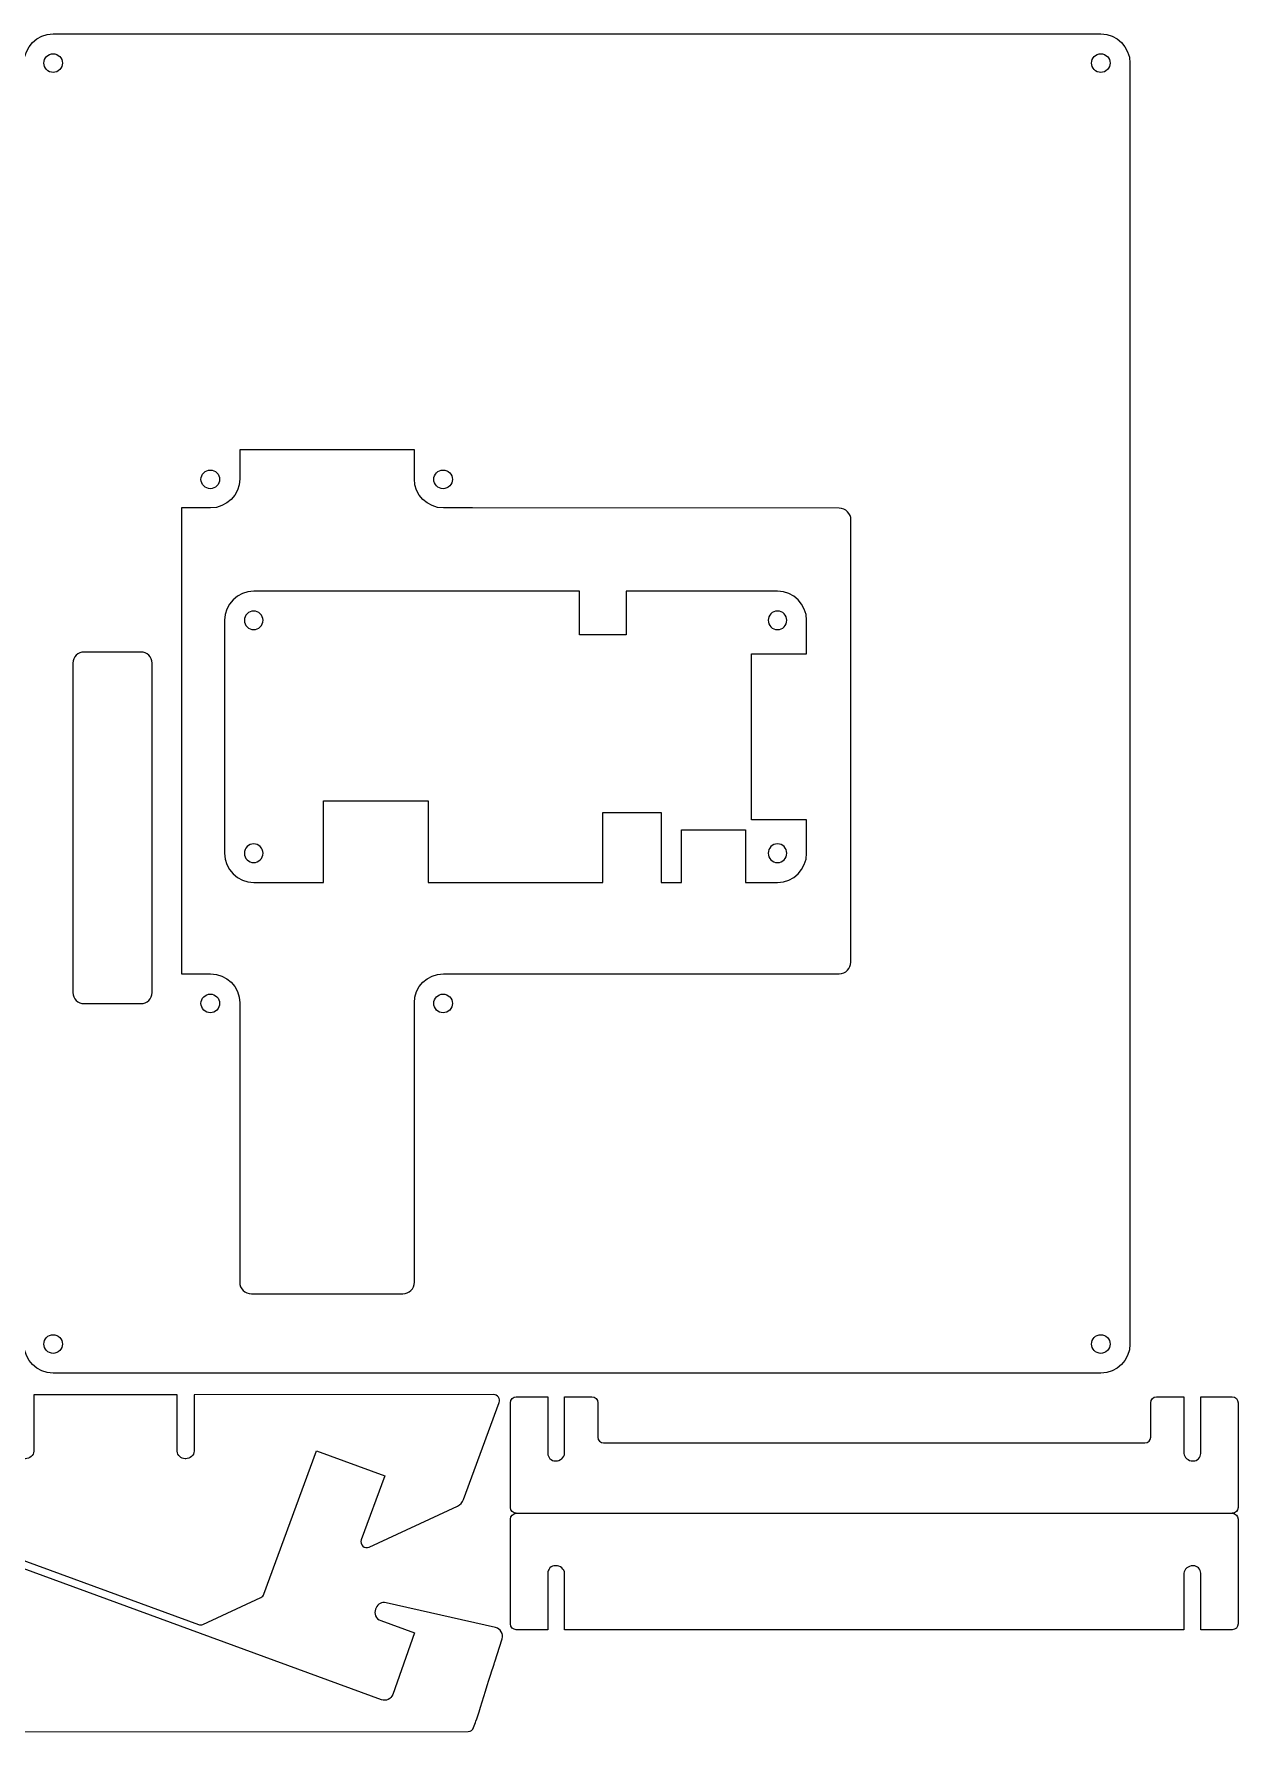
# Model space of a CAD drawing. Header units: millimetres. Extents: x -298 to 294, y -147 to 145.
# Drawn here: x 86.7 to 293.6, y -146.6 to 145 of the extents above; entities that cross this region are included whole.
import ezdxf

# ---------------------------------------------------------------- set-up
doc = ezdxf.new("R2010")
doc.units = ezdxf.units.MM
doc.header["$MEASUREMENT"] = 0
doc.layers.add('Layer 1', color=7, linetype='Continuous')

msp = doc.modelspace()

# ---------------------------------------------------------------- linework, layer by layer
at = {"layer": 'Layer 1', "color": 250, "lineweight": 9}
for points, knots in [([(275, -79.9998), (275, -79.9998), (275, 139.9997), (275, 139.9997), (275, 139.9997), (275, 142.77), (272.7696, 145), (269.9995, 145), (269.9995, 145), (269.9995, 145), (90.0004, 145), (90.0004, 145), (90.0004, 145), (87.2302, 145), (85, 142.7701), (85, 139.9998), (85, 139.9998), (85, 139.9998), (85, -79.9998), (85, -79.9998), (85, -79.9998), (85, -82.7703), (87.2303, -84.9999), (90.0005, -84.9999), (90.0005, -84.9999), (90.0005, -84.9999), (269.9995, -84.9999), (269.9995, -84.9999), (269.9995, -84.9999), (272.7696, -84.9999), (275, -82.77), (275, -79.9998)], [0, 0, 0, 0, 0.11111111, 0.11111111, 0.11111111, 0.11111111, 0.22222222, 0.22222222, 0.22222222, 0.22222222, 0.33333333, 0.33333333, 0.33333333, 0.33333333, 0.44444444, 0.44444444, 0.44444444, 0.44444444, 0.55555556, 0.55555556, 0.55555556, 0.55555556, 0.66666667, 0.66666667, 0.66666667, 0.66666667, 0.77777778, 0.77777778, 0.77777778, 0.77777778, 1, 1, 1, 1]), ([(89.9997, 138.4001), (90.4199, 138.4001), (90.836, 138.5725), (91.132, 138.8683), (91.132, 138.8683), (91.4279, 139.1654), (91.6, 139.5813), (91.6, 139.9997), (91.6, 139.9997), (91.5999, 140.4194), (91.428, 140.8354), (91.132, 141.1313), (91.132, 141.1313), (90.836, 141.4268), (90.4199, 141.6001), (89.9998, 141.6001), (89.9998, 141.6001), (89.5812, 141.6001), (89.1651, 141.427), (88.8691, 141.1313), (88.8691, 141.1313), (88.572, 140.8354), (88.4, 140.4195), (88.4, 139.9997), (88.4, 139.9997), (88.4, 139.5813), (88.572, 139.1654), (88.8691, 138.8683), (88.8691, 138.8683), (89.1651, 138.5723), (89.5812, 138.4001), (89.9997, 138.4001)], [0, 0, 0, 0, 0.11111111, 0.11111111, 0.11111111, 0.11111111, 0.22222222, 0.22222222, 0.22222222, 0.22222222, 0.33333333, 0.33333333, 0.33333333, 0.33333333, 0.44444444, 0.44444444, 0.44444444, 0.44444444, 0.55555556, 0.55555556, 0.55555556, 0.55555556, 0.66666667, 0.66666667, 0.66666667, 0.66666667, 0.77777778, 0.77777778, 0.77777778, 0.77777778, 1, 1, 1, 1]), ([(270.0002, 138.4001), (270.4187, 138.4001), (270.8349, 138.5725), (271.1308, 138.8683), (271.1308, 138.8683), (271.428, 139.1653), (271.6, 139.5813), (271.6, 139.9997), (271.6, 139.9997), (271.6, 140.4194), (271.428, 140.8354), (271.1308, 141.1312), (271.1308, 141.1312), (270.8349, 141.4268), (270.4187, 141.6001), (270.0002, 141.6001), (270.0002, 141.6001), (269.5816, 141.6001), (269.1639, 141.427), (268.8679, 141.1312), (268.8679, 141.1312), (268.572, 140.8354), (268.4, 140.4195), (268.4, 139.9997), (268.4, 139.9997), (268.4, 139.5813), (268.572, 139.1654), (268.8679, 138.8683), (268.8679, 138.8683), (269.1639, 138.5723), (269.5816, 138.4001), (270.0002, 138.4001)], [0, 0, 0, 0, 0.11111111, 0.11111111, 0.11111111, 0.11111111, 0.22222222, 0.22222222, 0.22222222, 0.22222222, 0.33333333, 0.33333333, 0.33333333, 0.33333333, 0.44444444, 0.44444444, 0.44444444, 0.44444444, 0.55555556, 0.55555556, 0.55555556, 0.55555556, 0.66666667, 0.66666667, 0.66666667, 0.66666667, 0.77777778, 0.77777778, 0.77777778, 0.77777778, 1, 1, 1, 1]), ([(227.0547, 15.8951), (227.0547, 15.8951), (227.0547, -14.4), (227.0547, -14.4), (227.0547, -14.4), (227.0547, -15.5016), (226.1563, -16.4), (225.0547, -16.4), (225.0547, -16.4), (225.0547, -16.4), (162.0547, -16.4), (162.0547, -16.4), (162.0547, -16.4), (162.0547, -16.4), (162.0547, -16.4042), (162.0547, -16.4042), (162.0547, -16.4042), (162.0547, -16.4042), (157.0547, -16.4042), (157.0547, -16.4042), (157.0547, -16.4042), (154.3047, -16.4042), (152.0547, -18.6543), (152.0547, -21.4042), (152.0547, -21.4042), (152.0547, -21.4042), (152.0547, -69.3834), (152.0547, -69.3834), (152.0547, -69.3834), (152.0547, -70.485), (151.1563, -71.3834), (150.0547, -71.3834), (150.0547, -71.3834), (150.0547, -71.3834), (124.0547, -71.3834), (124.0547, -71.3834), (124.0547, -71.3834), (122.9531, -71.3834), (122.0547, -70.485), (122.0547, -69.3834), (122.0547, -69.3834), (122.0547, -69.3834), (122.0547, -21.4042), (122.0547, -21.4042), (122.0547, -21.4042), (122.0547, -18.6542), (119.8047, -16.4042), (117.0547, -16.4042), (117.0547, -16.4042), (117.0547, -16.4042), (112.0547, -16.4042), (112.0547, -16.4042), (112.0547, -16.4042), (112.0547, -16.4042), (112.0547, 63.5958), (112.0547, 63.5958), (112.0547, 63.5958), (112.0547, 63.5958), (117.0547, 63.5958), (117.0547, 63.5958), (117.0547, 63.5958), (119.8048, 63.5958), (122.0547, 65.8458), (122.0547, 68.5958), (122.0547, 68.5958), (122.0547, 68.5958), (122.0547, 73.5958), (122.0547, 73.5958), (122.0547, 73.5958), (122.0547, 73.5958), (152.0547, 73.5958), (152.0547, 73.5958), (152.0547, 73.5958), (152.0547, 73.5958), (152.0547, 68.5958), (152.0547, 68.5958), (152.0547, 68.5958), (152.0547, 65.8458), (154.3046, 63.5958), (157.0547, 63.5958), (157.0547, 63.5958), (157.0547, 63.5958), (162.0547, 63.5958), (162.0547, 63.5958), (162.0547, 63.5958), (162.0547, 63.5958), (225.0645, 63.5428), (225.0645, 63.5428), (225.0645, 63.5428), (226.1656, 63.5419), (227.063, 62.6435), (227.0628, 61.5424), (227.0628, 61.5424), (227.0628, 61.5424), (227.0547, 15.8951), (227.0547, 15.8951)], [0, 0, 0, 0, 0.04, 0.04, 0.04, 0.04, 0.08, 0.08, 0.08, 0.08, 0.12, 0.12, 0.12, 0.12, 0.16, 0.16, 0.16, 0.16, 0.2, 0.2, 0.2, 0.2, 0.24, 0.24, 0.24, 0.24, 0.28, 0.28, 0.28, 0.28, 0.32, 0.32, 0.32, 0.32, 0.36, 0.36, 0.36, 0.36, 0.4, 0.4, 0.4, 0.4, 0.44, 0.44, 0.44, 0.44, 0.48, 0.48, 0.48, 0.48, 0.52, 0.52, 0.52, 0.52, 0.56, 0.56, 0.56, 0.56, 0.6, 0.6, 0.6, 0.6, 0.64, 0.64, 0.64, 0.64, 0.68, 0.68, 0.68, 0.68, 0.72, 0.72, 0.72, 0.72, 0.76, 0.76, 0.76, 0.76, 0.8, 0.8, 0.8, 0.8, 0.84, 0.84, 0.84, 0.84, 0.88, 0.88, 0.88, 0.88, 0.92, 0.92, 0.92, 0.92, 1, 1, 1, 1]), ([(118.6, 68.5005), (118.6, 68.9192), (118.4266, 69.3352), (118.131, 69.6311), (118.131, 69.6311), (117.8354, 69.9269), (117.4182, 70.1001), (116.9998, 70.1001), (116.9998, 70.1001), (116.5818, 70.1), (116.1645, 69.9269), (115.8689, 69.6311), (115.8689, 69.6311), (115.5733, 69.3352), (115.4, 68.9192), (115.4, 68.5006), (115.4, 68.5006), (115.4, 68.0808), (115.5731, 67.6649), (115.8689, 67.369), (115.8689, 67.369), (116.1647, 67.0732), (116.5815, 66.9001), (116.9998, 66.9001), (116.9998, 66.9001), (117.4182, 66.9), (117.8352, 67.0732), (118.131, 67.369), (118.131, 67.369), (118.4268, 67.6648), (118.6, 68.0809), (118.6, 68.5005)], [0, 0, 0, 0, 0.11111111, 0.11111111, 0.11111111, 0.11111111, 0.22222222, 0.22222222, 0.22222222, 0.22222222, 0.33333333, 0.33333333, 0.33333333, 0.33333333, 0.44444444, 0.44444444, 0.44444444, 0.44444444, 0.55555556, 0.55555556, 0.55555556, 0.55555556, 0.66666667, 0.66666667, 0.66666667, 0.66666667, 0.77777778, 0.77777778, 0.77777778, 0.77777778, 1, 1, 1, 1]), ([(158.6, 68.5005), (158.6, 68.9192), (158.4266, 69.3352), (158.131, 69.631), (158.131, 69.631), (157.8354, 69.9268), (157.4182, 70.1), (156.9998, 70.1), (156.9998, 70.1), (156.5818, 70.1), (156.1645, 69.9268), (155.8689, 69.631), (155.8689, 69.631), (155.5733, 69.3352), (155.4, 68.9192), (155.4, 68.5006), (155.4, 68.5006), (155.4, 68.0808), (155.5731, 67.6649), (155.8689, 67.3691), (155.8689, 67.3691), (156.1647, 67.0733), (156.5815, 66.9001), (156.9998, 66.9001), (156.9998, 66.9001), (157.4182, 66.9), (157.8352, 67.0733), (158.131, 67.3691), (158.131, 67.3691), (158.4268, 67.6648), (158.6, 68.0809), (158.6, 68.5005)], [0, 0, 0, 0, 0.11111111, 0.11111111, 0.11111111, 0.11111111, 0.22222222, 0.22222222, 0.22222222, 0.22222222, 0.33333333, 0.33333333, 0.33333333, 0.33333333, 0.44444444, 0.44444444, 0.44444444, 0.44444444, 0.55555556, 0.55555556, 0.55555556, 0.55555556, 0.66666667, 0.66666667, 0.66666667, 0.66666667, 0.77777778, 0.77777778, 0.77777778, 0.77777778, 1, 1, 1, 1]), ([(124.4533, 49.2959), (124.4533, 49.2959), (180.4533, 49.2959), (180.4533, 49.2959), (180.4533, 49.2959), (180.4533, 49.2959), (180.4533, 41.7959), (180.4533, 41.7959), (180.4533, 41.7959), (180.4533, 41.7959), (188.4533, 41.7959), (188.4533, 41.7959), (188.4533, 41.7959), (188.4533, 41.7959), (188.4533, 49.2959), (188.4533, 49.2959), (188.4533, 49.2959), (188.4533, 49.2959), (214.4533, 49.2959), (214.4533, 49.2959), (214.4533, 49.2959), (217.2033, 49.2959), (219.4533, 47.0459), (219.4533, 44.2959), (219.4533, 44.2959), (219.4533, 44.2959), (219.4533, 38.5459), (219.4533, 38.5459), (219.4533, 38.5459), (219.4533, 38.5459), (209.9533, 38.5459), (209.9533, 38.5459), (209.9533, 38.5459), (209.9533, 38.5459), (209.9533, 10.0459), (209.9533, 10.0459), (209.9533, 10.0459), (209.9533, 10.0459), (219.4533, 10.0459), (219.4533, 10.0459), (219.4533, 10.0459), (219.4533, 10.0459), (219.4533, 4.296), (219.4533, 4.296), (219.4533, 4.296), (219.4533, 1.546), (217.2033, -0.7041), (214.4533, -0.7041), (214.4533, -0.7041), (214.4533, -0.7041), (208.9533, -0.7041), (208.9533, -0.7041), (208.9533, -0.7041), (208.9533, -0.7041), (208.9533, 8.2959), (208.9533, 8.2959), (208.9533, 8.2959), (208.9533, 8.2959), (197.9533, 8.2959), (197.9533, 8.2959), (197.9533, 8.2959), (197.9533, 8.2959), (197.9533, -0.7041), (197.9533, -0.7041), (197.9533, -0.7041), (197.9533, -0.7041), (194.4533, -0.7041), (194.4533, -0.7041), (194.4533, -0.7041), (194.4533, -0.7041), (194.4533, 11.2959), (194.4533, 11.2959), (194.4533, 11.2959), (194.4533, 11.2959), (184.4533, 11.2959), (184.4533, 11.2959), (184.4533, 11.2959), (184.4533, 11.2959), (184.4533, -0.7041), (184.4533, -0.7041), (184.4533, -0.7041), (184.4533, -0.7041), (154.4533, -0.7041), (154.4533, -0.7041), (154.4533, -0.7041), (154.4533, -0.7041), (154.4533, 13.2959), (154.4533, 13.2959), (154.4533, 13.2959), (154.4533, 13.2959), (136.4533, 13.2959), (136.4533, 13.2959), (136.4533, 13.2959), (136.4533, 13.2959), (136.4533, -0.7041), (136.4533, -0.7041), (136.4533, -0.7041), (136.4533, -0.7041), (124.4533, -0.7041), (124.4533, -0.7041), (124.4533, -0.7041), (121.7033, -0.7041), (119.4533, 1.546), (119.4533, 4.296), (119.4533, 4.296), (119.4533, 4.296), (119.4533, 44.2959), (119.4533, 44.2959), (119.4533, 44.2959), (119.4533, 47.0459), (121.7033, 49.2959), (124.4533, 49.2959)], [0, 0, 0, 0, 0.03448276, 0.03448276, 0.03448276, 0.03448276, 0.06896552, 0.06896552, 0.06896552, 0.06896552, 0.10344828, 0.10344828, 0.10344828, 0.10344828, 0.13793103, 0.13793103, 0.13793103, 0.13793103, 0.17241379, 0.17241379, 0.17241379, 0.17241379, 0.20689655, 0.20689655, 0.20689655, 0.20689655, 0.24137931, 0.24137931, 0.24137931, 0.24137931, 0.27586207, 0.27586207, 0.27586207, 0.27586207, 0.31034483, 0.31034483, 0.31034483, 0.31034483, 0.34482759, 0.34482759, 0.34482759, 0.34482759, 0.37931034, 0.37931034, 0.37931034, 0.37931034, 0.4137931, 0.4137931, 0.4137931, 0.4137931, 0.44827586, 0.44827586, 0.44827586, 0.44827586, 0.48275862, 0.48275862, 0.48275862, 0.48275862, 0.51724138, 0.51724138, 0.51724138, 0.51724138, 0.55172414, 0.55172414, 0.55172414, 0.55172414, 0.5862069, 0.5862069, 0.5862069, 0.5862069, 0.62068966, 0.62068966, 0.62068966, 0.62068966, 0.65517241, 0.65517241, 0.65517241, 0.65517241, 0.68965517, 0.68965517, 0.68965517, 0.68965517, 0.72413793, 0.72413793, 0.72413793, 0.72413793, 0.75862069, 0.75862069, 0.75862069, 0.75862069, 0.79310345, 0.79310345, 0.79310345, 0.79310345, 0.82758621, 0.82758621, 0.82758621, 0.82758621, 0.86206897, 0.86206897, 0.86206897, 0.86206897, 0.89655172, 0.89655172, 0.89655172, 0.89655172, 0.93103448, 0.93103448, 0.93103448, 0.93103448, 1, 1, 1, 1]), ([(124.4533, 45.8959), (125.337, 45.8959), (126.0533, 45.1796), (126.0533, 44.2959), (126.0533, 44.2959), (126.0533, 43.4122), (125.337, 42.6959), (124.4533, 42.6959), (124.4533, 42.6959), (123.5696, 42.6959), (122.8533, 43.4122), (122.8533, 44.2959), (122.8533, 44.2959), (122.8533, 45.1796), (123.5696, 45.8959), (124.4533, 45.8959)], [0, 0, 0, 0, 0.2, 0.2, 0.2, 0.2, 0.4, 0.4, 0.4, 0.4, 0.6, 0.6, 0.6, 0.6, 1, 1, 1, 1]), ([(214.4533, 45.8959), (215.337, 45.8959), (216.0533, 45.1796), (216.0533, 44.2959), (216.0533, 44.2959), (216.0533, 43.4122), (215.337, 42.6959), (214.4533, 42.6959), (214.4533, 42.6959), (213.5696, 42.6959), (212.8533, 43.4122), (212.8533, 44.2959), (212.8533, 44.2959), (212.8533, 45.1796), (213.5696, 45.8959), (214.4533, 45.8959)], [0, 0, 0, 0, 0.2, 0.2, 0.2, 0.2, 0.4, 0.4, 0.4, 0.4, 0.6, 0.6, 0.6, 0.6, 1, 1, 1, 1]), ([(95.2925, 38.8508), (95.2925, 38.8508), (105.0838, 38.8508), (105.0838, 38.8508), (105.0838, 38.8508), (106.1287, 38.8508), (106.9838, 37.9957), (106.9838, 36.9508), (106.9838, 36.9508), (106.9838, 36.9508), (106.9838, -19.6401), (106.9838, -19.6401), (106.9838, -19.6401), (106.9838, -20.685), (106.1287, -21.5401), (105.0838, -21.5401), (105.0838, -21.5401), (105.0838, -21.5401), (95.2925, -21.5401), (95.2925, -21.5401), (95.2925, -21.5401), (94.2476, -21.5401), (93.3925, -20.685), (93.3925, -19.6401), (93.3925, -19.6401), (93.3925, -19.6401), (93.3925, 36.9508), (93.3925, 36.9508), (93.3925, 36.9508), (93.3925, 37.9957), (94.2476, 38.8508), (95.2925, 38.8508)], [0, 0, 0, 0, 0.11111111, 0.11111111, 0.11111111, 0.11111111, 0.22222222, 0.22222222, 0.22222222, 0.22222222, 0.33333333, 0.33333333, 0.33333333, 0.33333333, 0.44444444, 0.44444444, 0.44444444, 0.44444444, 0.55555556, 0.55555556, 0.55555556, 0.55555556, 0.66666667, 0.66666667, 0.66666667, 0.66666667, 0.77777778, 0.77777778, 0.77777778, 0.77777778, 1, 1, 1, 1]), ([(124.4533, 5.8959), (125.337, 5.8959), (126.0533, 5.1796), (126.0533, 4.2959), (126.0533, 4.2959), (126.0533, 3.4122), (125.337, 2.6959), (124.4533, 2.6959), (124.4533, 2.6959), (123.5696, 2.6959), (122.8533, 3.4122), (122.8533, 4.2959), (122.8533, 4.2959), (122.8533, 5.1796), (123.5696, 5.8959), (124.4533, 5.8959)], [0, 0, 0, 0, 0.2, 0.2, 0.2, 0.2, 0.4, 0.4, 0.4, 0.4, 0.6, 0.6, 0.6, 0.6, 1, 1, 1, 1]), ([(214.4533, 5.8959), (215.337, 5.8959), (216.0533, 5.1796), (216.0533, 4.2959), (216.0533, 4.2959), (216.0533, 3.4122), (215.337, 2.6959), (214.4533, 2.6959), (214.4533, 2.6959), (213.5696, 2.6959), (212.8533, 3.4122), (212.8533, 4.2959), (212.8533, 4.2959), (212.8533, 5.1796), (213.5696, 5.8959), (214.4533, 5.8959)], [0, 0, 0, 0, 0.2, 0.2, 0.2, 0.2, 0.4, 0.4, 0.4, 0.4, 0.6, 0.6, 0.6, 0.6, 1, 1, 1, 1]), ([(118.6, -21.4995), (118.6, -21.0808), (118.4266, -20.6648), (118.131, -20.369), (118.131, -20.369), (117.8354, -20.0732), (117.4182, -19.9), (116.9998, -19.9), (116.9998, -19.9), (116.5818, -19.9), (116.1645, -20.0732), (115.8689, -20.369), (115.8689, -20.369), (115.5733, -20.6648), (115.4, -21.0808), (115.4, -21.4994), (115.4, -21.4994), (115.4, -21.9192), (115.5731, -22.3351), (115.8689, -22.6309), (115.8689, -22.6309), (116.1647, -22.9267), (116.5815, -23.0999), (116.9998, -23.0999), (116.9998, -23.0999), (117.4182, -23.1), (117.8352, -22.9267), (118.131, -22.6309), (118.131, -22.6309), (118.4268, -22.3352), (118.6, -21.9191), (118.6, -21.4995)], [0, 0, 0, 0, 0.11111111, 0.11111111, 0.11111111, 0.11111111, 0.22222222, 0.22222222, 0.22222222, 0.22222222, 0.33333333, 0.33333333, 0.33333333, 0.33333333, 0.44444444, 0.44444444, 0.44444444, 0.44444444, 0.55555556, 0.55555556, 0.55555556, 0.55555556, 0.66666667, 0.66666667, 0.66666667, 0.66666667, 0.77777778, 0.77777778, 0.77777778, 0.77777778, 1, 1, 1, 1]), ([(158.6, -21.4995), (158.6, -21.0808), (158.4266, -20.6648), (158.131, -20.369), (158.131, -20.369), (157.8354, -20.0732), (157.4182, -19.9), (156.9998, -19.9), (156.9998, -19.9), (156.5818, -19.9), (156.1645, -20.0732), (155.8689, -20.369), (155.8689, -20.369), (155.5733, -20.6648), (155.4, -21.0808), (155.4, -21.4994), (155.4, -21.4994), (155.4, -21.9192), (155.5731, -22.3351), (155.8689, -22.6309), (155.8689, -22.6309), (156.1647, -22.9267), (156.5815, -23.0999), (156.9998, -23.0999), (156.9998, -23.0999), (157.4182, -23.1), (157.8352, -22.9267), (158.131, -22.6309), (158.131, -22.6309), (158.4268, -22.3352), (158.6, -21.9191), (158.6, -21.4995)], [0, 0, 0, 0, 0.11111111, 0.11111111, 0.11111111, 0.11111111, 0.22222222, 0.22222222, 0.22222222, 0.22222222, 0.33333333, 0.33333333, 0.33333333, 0.33333333, 0.44444444, 0.44444444, 0.44444444, 0.44444444, 0.55555556, 0.55555556, 0.55555556, 0.55555556, 0.66666667, 0.66666667, 0.66666667, 0.66666667, 0.77777778, 0.77777778, 0.77777778, 0.77777778, 1, 1, 1, 1]), ([(89.9997, -81.5999), (90.4199, -81.5999), (90.836, -81.4266), (91.132, -81.1309), (91.132, -81.1309), (91.4279, -80.8349), (91.6, -80.4179), (91.6, -79.9996), (91.6, -79.9996), (91.5999, -79.5815), (91.428, -79.1643), (91.132, -78.8687), (91.132, -78.8687), (90.836, -78.573), (90.4199, -78.3999), (89.9998, -78.3999), (89.9998, -78.3999), (89.5812, -78.3999), (89.1651, -78.5729), (88.8691, -78.8687), (88.8691, -78.8687), (88.572, -79.1644), (88.4, -79.5813), (88.4, -79.9996), (88.4, -79.9996), (88.4, -80.4181), (88.572, -80.8349), (88.8691, -81.1309), (88.8691, -81.1309), (89.1651, -81.4267), (89.5812, -81.5999), (89.9997, -81.5999)], [0, 0, 0, 0, 0.11111111, 0.11111111, 0.11111111, 0.11111111, 0.22222222, 0.22222222, 0.22222222, 0.22222222, 0.33333333, 0.33333333, 0.33333333, 0.33333333, 0.44444444, 0.44444444, 0.44444444, 0.44444444, 0.55555556, 0.55555556, 0.55555556, 0.55555556, 0.66666667, 0.66666667, 0.66666667, 0.66666667, 0.77777778, 0.77777778, 0.77777778, 0.77777778, 1, 1, 1, 1]), ([(270.0002, -81.5999), (270.4187, -81.5999), (270.8349, -81.4266), (271.1308, -81.1309), (271.1308, -81.1309), (271.428, -80.8349), (271.6, -80.4179), (271.6, -79.9996), (271.6, -79.9996), (271.6, -79.5815), (271.428, -79.1643), (271.1308, -78.8687), (271.1308, -78.8687), (270.8349, -78.573), (270.4187, -78.3999), (270.0002, -78.3999), (270.0002, -78.3999), (269.5816, -78.3999), (269.1639, -78.5729), (268.8679, -78.8687), (268.8679, -78.8687), (268.572, -79.1644), (268.4, -79.5813), (268.4, -79.9996), (268.4, -79.9996), (268.4, -80.4181), (268.572, -80.8349), (268.8679, -81.1309), (268.8679, -81.1309), (269.1639, -81.4267), (269.5816, -81.5999), (270.0002, -81.5999)], [0, 0, 0, 0, 0.11111111, 0.11111111, 0.11111111, 0.11111111, 0.22222222, 0.22222222, 0.22222222, 0.22222222, 0.33333333, 0.33333333, 0.33333333, 0.33333333, 0.44444444, 0.44444444, 0.44444444, 0.44444444, 0.55555556, 0.55555556, 0.55555556, 0.55555556, 0.66666667, 0.66666667, 0.66666667, 0.66666667, 0.77777778, 0.77777778, 0.77777778, 0.77777778, 1, 1, 1, 1]), ([(21.4456, -110.9008), (21.4456, -110.9008), (2.6174, -106.6368), (2.6174, -106.6368), (2.6174, -106.6368), (2.194, -106.5409), (1.8657, -106.2988), (1.649, -105.9226), (1.649, -105.9226), (1.4323, -105.5464), (1.3875, -105.1409), (1.517, -104.7265), (1.517, -104.7265), (1.517, -104.7265), (2.7596, -100.749), (2.7596, -100.749), (2.7596, -100.749), (2.7596, -100.749), (5.8739, -90.8615), (6.0632, -90.3443), (6.0632, -90.3443), (6.0632, -90.3443), (6.3902, -89.4507), (6.3902, -89.4507), (6.3902, -89.4507), (6.5364, -89.0511), (6.8975, -88.7974), (7.3229, -88.7945), (7.3229, -88.7945), (7.3229, -88.7945), (7.3374, -88.7944), (7.3374, -88.7944), (7.3374, -88.7944), (7.3374, -88.7944), (83.7839, -88.7459), (83.7839, -88.7459), (83.7839, -88.7459), (83.7839, -88.7459), (83.7839, -98.3994), (83.7839, -98.3994), (83.7839, -98.3994), (83.7839, -99.115), (84.4169, -99.6987), (85.1326, -99.6994), (85.1326, -99.6994), (85.1326, -99.6994), (85.2228, -99.6995), (85.2228, -99.6995), (85.2228, -99.6995), (85.9392, -99.7002), (86.6725, -99.1157), (86.6725, -98.3993), (86.6725, -98.3993), (86.6725, -98.3993), (86.671, -88.744), (86.671, -88.744), (86.671, -88.744), (86.671, -88.744), (111.3298, -88.7284), (111.3298, -88.7284), (111.3298, -88.7284), (111.3298, -88.7284), (111.3297, -98.3987), (111.3297, -98.3987), (111.3297, -98.3987), (111.3297, -99.1145), (111.9633, -99.6987), (112.6792, -99.6987), (112.6792, -99.6987), (112.6792, -99.6987), (112.7683, -99.6987), (112.7683, -99.6987), (112.7683, -99.6987), (113.4844, -99.6987), (114.2173, -99.108), (114.2174, -98.3919), (114.2174, -98.3919), (114.2174, -98.3919), (114.2185, -88.7261), (114.2185, -88.7261), (114.2185, -88.7261), (114.2185, -88.7261), (165.6712, -88.6939), (165.6712, -88.6939), (165.6712, -88.6939), (166.0082, -88.6937), (166.2981, -88.8448), (166.4913, -89.1208), (166.4913, -89.1208), (166.6845, -89.3968), (166.7267, -89.7211), (166.611, -90.0376), (166.611, -90.0376), (166.611, -90.0376), (160.5144, -106.6971), (160.5144, -106.6971), (160.5144, -106.6971), (160.3254, -107.2143), (159.978, -107.592), (159.4784, -107.8239), (159.4784, -107.8239), (159.4784, -107.8239), (144.2922, -114.8729), (144.2922, -114.8729), (144.2922, -114.8729), (143.9175, -115.0469), (143.4984, -114.9816), (143.1943, -114.7019), (143.1943, -114.7019), (142.8903, -114.4223), (142.7901, -114.0102), (142.9321, -113.6222), (142.9321, -113.6222), (142.9321, -113.6222), (146.9589, -102.6185), (146.9589, -102.6185), (146.9589, -102.6185), (146.9589, -102.6185), (135.2203, -98.3227), (135.2203, -98.3227), (135.2203, -98.3227), (135.2203, -98.3227), (126.2106, -122.9433), (126.2106, -122.9433), (126.2106, -122.9433), (126.1161, -123.2018), (125.9425, -123.3907), (125.6926, -123.5067), (125.6926, -123.5067), (125.6926, -123.5067), (115.7089, -128.1407), (115.7089, -128.1407), (115.7089, -128.1407), (115.4592, -128.2566), (115.2029, -128.2674), (114.9443, -128.1728), (114.9443, -128.1728), (114.9443, -128.1728), (22.2227, -94.2416), (22.2227, -94.2416), (22.2227, -94.2416), (21.8324, -94.0987), (21.4452, -94.1159), (21.069, -94.2927), (21.069, -94.2927), (20.6928, -94.4696), (20.4326, -94.7568), (20.2936, -95.1485), (20.2936, -95.1485), (20.2936, -95.1485), (16.542, -105.7191), (16.542, -105.7191), (16.542, -105.7191), (16.542, -105.7191), (22.3656, -107.8376), (22.3656, -107.8376), (22.3656, -107.8376), (22.7656, -107.9822), (23.0566, -108.254), (23.2282, -108.6432), (23.2282, -108.6432), (23.3997, -109.0323), (23.4041, -109.4305), (23.241, -109.8233), (23.241, -109.8233), (23.241, -109.8233), (23.1622, -110.013), (23.1622, -110.013), (23.1622, -110.013), (22.8799, -110.693), (22.1637, -111.0634), (21.4456, -110.9008)], [0, 0, 0, 0, 0.02272727, 0.02272727, 0.02272727, 0.02272727, 0.04545455, 0.04545455, 0.04545455, 0.04545455, 0.06818182, 0.06818182, 0.06818182, 0.06818182, 0.09090909, 0.09090909, 0.09090909, 0.09090909, 0.11363636, 0.11363636, 0.11363636, 0.11363636, 0.13636364, 0.13636364, 0.13636364, 0.13636364, 0.15909091, 0.15909091, 0.15909091, 0.15909091, 0.18181818, 0.18181818, 0.18181818, 0.18181818, 0.20454545, 0.20454545, 0.20454545, 0.20454545, 0.22727273, 0.22727273, 0.22727273, 0.22727273, 0.25, 0.25, 0.25, 0.25, 0.27272727, 0.27272727, 0.27272727, 0.27272727, 0.29545455, 0.29545455, 0.29545455, 0.29545455, 0.31818182, 0.31818182, 0.31818182, 0.31818182, 0.34090909, 0.34090909, 0.34090909, 0.34090909, 0.36363636, 0.36363636, 0.36363636, 0.36363636, 0.38636364, 0.38636364, 0.38636364, 0.38636364, 0.40909091, 0.40909091, 0.40909091, 0.40909091, 0.43181818, 0.43181818, 0.43181818, 0.43181818, 0.45454545, 0.45454545, 0.45454545, 0.45454545, 0.47727273, 0.47727273, 0.47727273, 0.47727273, 0.5, 0.5, 0.5, 0.5, 0.52272727, 0.52272727, 0.52272727, 0.52272727, 0.54545455, 0.54545455, 0.54545455, 0.54545455, 0.56818182, 0.56818182, 0.56818182, 0.56818182, 0.59090909, 0.59090909, 0.59090909, 0.59090909, 0.61363636, 0.61363636, 0.61363636, 0.61363636, 0.63636364, 0.63636364, 0.63636364, 0.63636364, 0.65909091, 0.65909091, 0.65909091, 0.65909091, 0.68181818, 0.68181818, 0.68181818, 0.68181818, 0.70454545, 0.70454545, 0.70454545, 0.70454545, 0.72727273, 0.72727273, 0.72727273, 0.72727273, 0.75, 0.75, 0.75, 0.75, 0.77272727, 0.77272727, 0.77272727, 0.77272727, 0.79545455, 0.79545455, 0.79545455, 0.79545455, 0.81818182, 0.81818182, 0.81818182, 0.81818182, 0.84090909, 0.84090909, 0.84090909, 0.84090909, 0.86363636, 0.86363636, 0.86363636, 0.86363636, 0.88636364, 0.88636364, 0.88636364, 0.88636364, 0.90909091, 0.90909091, 0.90909091, 0.90909091, 0.93181818, 0.93181818, 0.93181818, 0.93181818, 0.95454545, 0.95454545, 0.95454545, 0.95454545, 1, 1, 1, 1]), ([(169.5759, -109.0734), (169.0251, -109.0734), (168.5759, -108.6242), (168.5759, -108.0734), (168.5759, -108.0734), (168.5759, -108.0734), (168.5759, -90.0734), (168.5759, -90.0734), (168.5759, -90.0734), (168.5759, -89.5226), (169.0251, -89.0734), (169.5759, -89.0734), (169.5759, -89.0734), (169.5759, -89.0734), (174.9756, -89.0734), (174.9756, -89.0734), (174.9756, -89.0734), (174.9756, -89.0734), (174.9756, -98.7795), (174.9756, -98.7795), (174.9756, -98.7795), (174.9756, -99.4953), (175.5591, -100.0791), (176.2749, -100.0795), (176.2749, -100.0795), (176.2749, -100.0795), (176.3654, -100.0795), (176.3654, -100.0795), (176.3654, -100.0795), (177.0816, -100.0795), (177.8644, -99.4958), (177.8644, -98.7796), (177.8644, -98.7796), (177.8644, -98.7796), (177.8646, -89.0734), (177.8646, -89.0734), (177.8646, -89.0734), (177.8646, -89.0734), (182.5759, -89.0734), (182.5759, -89.0734), (182.5759, -89.0734), (183.1267, -89.0734), (183.5759, -89.5232), (183.5759, -90.0734), (183.5759, -90.0734), (183.5759, -90.0734), (183.5759, -95.985), (183.5759, -95.985), (183.5759, -95.985), (183.5759, -96.5358), (184.0251, -96.985), (184.5759, -96.985), (184.5759, -96.985), (184.5759, -96.985), (277.5759, -96.985), (277.5759, -96.985), (277.5759, -96.985), (278.1267, -96.985), (278.5759, -96.5358), (278.5759, -95.985), (278.5759, -95.985), (278.5759, -95.985), (278.5759, -90.0734), (278.5759, -90.0734), (278.5759, -90.0734), (278.5759, -89.5226), (279.0251, -89.0734), (279.5759, -89.0734), (279.5759, -89.0734), (279.5759, -89.0734), (284.2884, -89.0734), (284.2884, -89.0734), (284.2884, -89.0734), (284.2884, -89.0734), (284.2872, -98.7787), (284.2872, -98.7787), (284.2872, -98.7787), (284.2872, -99.4945), (285.0695, -100.0789), (285.7856, -100.0789), (285.7856, -100.0789), (285.7856, -100.0789), (285.8762, -100.0789), (285.8762, -100.0789), (285.8762, -100.0789), (286.5922, -100.0789), (287.1763, -99.4948), (287.1762, -98.7788), (287.1762, -98.7788), (287.1762, -98.7788), (287.1758, -89.0734), (287.1758, -89.0734), (287.1758, -89.0734), (287.1758, -89.0734), (292.5759, -89.0734), (292.5759, -89.0734), (292.5759, -89.0734), (293.1267, -89.0734), (293.5759, -89.5226), (293.5759, -90.0734), (293.5759, -90.0734), (293.5759, -90.0734), (293.5759, -108.0734), (293.5759, -108.0734), (293.5759, -108.0734), (293.5759, -108.6242), (293.1267, -109.0734), (292.5759, -109.0734)], [0, 0, 0, 0, 0.03571429, 0.03571429, 0.03571429, 0.03571429, 0.07142857, 0.07142857, 0.07142857, 0.07142857, 0.10714286, 0.10714286, 0.10714286, 0.10714286, 0.14285714, 0.14285714, 0.14285714, 0.14285714, 0.17857143, 0.17857143, 0.17857143, 0.17857143, 0.21428571, 0.21428571, 0.21428571, 0.21428571, 0.25, 0.25, 0.25, 0.25, 0.28571429, 0.28571429, 0.28571429, 0.28571429, 0.32142857, 0.32142857, 0.32142857, 0.32142857, 0.35714286, 0.35714286, 0.35714286, 0.35714286, 0.39285714, 0.39285714, 0.39285714, 0.39285714, 0.42857143, 0.42857143, 0.42857143, 0.42857143, 0.46428571, 0.46428571, 0.46428571, 0.46428571, 0.5, 0.5, 0.5, 0.5, 0.53571429, 0.53571429, 0.53571429, 0.53571429, 0.57142857, 0.57142857, 0.57142857, 0.57142857, 0.60714286, 0.60714286, 0.60714286, 0.60714286, 0.64285714, 0.64285714, 0.64285714, 0.64285714, 0.67857143, 0.67857143, 0.67857143, 0.67857143, 0.71428571, 0.71428571, 0.71428571, 0.71428571, 0.75, 0.75, 0.75, 0.75, 0.78571429, 0.78571429, 0.78571429, 0.78571429, 0.82142857, 0.82142857, 0.82142857, 0.82142857, 0.85714286, 0.85714286, 0.85714286, 0.85714286, 0.89285714, 0.89285714, 0.89285714, 0.89285714, 0.92857143, 0.92857143, 0.92857143, 0.92857143, 1, 1, 1, 1]), ([(147.1904, -124.4295), (147.1904, -124.4295), (166.0186, -128.6935), (166.0186, -128.6935), (166.0186, -128.6935), (166.442, -128.7894), (166.7703, -129.0315), (166.987, -129.4077), (166.987, -129.4077), (167.2037, -129.7839), (167.2485, -130.1894), (167.119, -130.6038), (167.119, -130.6038), (167.119, -130.6038), (165.8764, -134.5813), (165.8764, -134.5813), (165.8764, -134.5813), (165.8764, -134.5813), (162.7621, -144.4688), (162.5728, -144.986), (162.5728, -144.986), (162.5728, -144.986), (162.2458, -145.8796), (162.2458, -145.8796), (162.2458, -145.8796), (162.0996, -146.2792), (161.7385, -146.5329), (161.3131, -146.5358), (161.3131, -146.5358), (161.3131, -146.5358), (161.2986, -146.5359), (161.2986, -146.5359), (161.2986, -146.5359), (161.2986, -146.5359), (84.8521, -146.5844), (84.8521, -146.5844), (84.8521, -146.5844), (84.8521, -146.5844), (84.8521, -136.9309), (84.8521, -136.9309), (84.8521, -136.9309), (84.8521, -136.2153), (84.2191, -135.6316), (83.5034, -135.6309), (83.5034, -135.6309), (83.5034, -135.6309), (83.4132, -135.6308), (83.4132, -135.6308), (83.4132, -135.6308), (82.6968, -135.6301), (81.9635, -136.2146), (81.9635, -136.931), (81.9635, -136.931), (81.9635, -136.931), (81.965, -146.5863), (81.965, -146.5863), (81.965, -146.5863), (81.965, -146.5863), (57.3062, -146.6019), (57.3062, -146.6019), (57.3062, -146.6019), (57.3062, -146.6019), (57.3063, -136.9316), (57.3063, -136.9316), (57.3063, -136.9316), (57.3063, -136.2158), (56.6727, -135.6316), (55.9568, -135.6316), (55.9568, -135.6316), (55.9568, -135.6316), (55.8677, -135.6316), (55.8677, -135.6316), (55.8677, -135.6316), (55.1516, -135.6316), (54.4187, -136.2223), (54.4186, -136.9384), (54.4186, -136.9384), (54.4186, -136.9384), (54.4175, -146.6042), (54.4175, -146.6042), (54.4175, -146.6042), (54.4175, -146.6042), (2.9648, -146.6364), (2.9648, -146.6364), (2.9648, -146.6364), (2.6278, -146.6366), (2.3379, -146.4855), (2.1447, -146.2095), (2.1447, -146.2095), (1.9515, -145.9335), (1.9093, -145.6092), (2.025, -145.2927), (2.025, -145.2927), (2.025, -145.2927), (8.1216, -128.6332), (8.1216, -128.6332), (8.1216, -128.6332), (8.3106, -128.116), (8.658, -127.7383), (9.1576, -127.5064), (9.1576, -127.5064), (9.1576, -127.5064), (24.3438, -120.4574), (24.3438, -120.4574), (24.3438, -120.4574), (24.7185, -120.2834), (25.1376, -120.3487), (25.4417, -120.6284), (25.4417, -120.6284), (25.7457, -120.908), (25.8459, -121.3201), (25.7039, -121.7081), (25.7039, -121.7081), (25.7039, -121.7081), (21.6771, -132.7118), (21.6771, -132.7118), (21.6771, -132.7118), (21.6771, -132.7118), (33.4157, -137.0076), (33.4157, -137.0076), (33.4157, -137.0076), (33.4157, -137.0076), (42.4254, -112.387), (42.4254, -112.387), (42.4254, -112.387), (42.5199, -112.1285), (42.6935, -111.9396), (42.9434, -111.8236), (42.9434, -111.8236), (42.9434, -111.8236), (52.9271, -107.1896), (52.9271, -107.1896), (52.9271, -107.1896), (53.1768, -107.0737), (53.4331, -107.0629), (53.6917, -107.1575), (53.6917, -107.1575), (53.6917, -107.1575), (146.4133, -141.0887), (146.4133, -141.0887), (146.4133, -141.0887), (146.8036, -141.2316), (147.1908, -141.2144), (147.567, -141.0376), (147.567, -141.0376), (147.9432, -140.8607), (148.2034, -140.5735), (148.3424, -140.1818), (148.3424, -140.1818), (148.3424, -140.1818), (152.094, -129.6112), (152.094, -129.6112), (152.094, -129.6112), (152.094, -129.6112), (146.2704, -127.4927), (146.2704, -127.4927), (146.2704, -127.4927), (145.8704, -127.3481), (145.5794, -127.0763), (145.4078, -126.6871), (145.4078, -126.6871), (145.2363, -126.298), (145.2319, -125.8998), (145.395, -125.507), (145.395, -125.507), (145.395, -125.507), (145.4738, -125.3173), (145.4738, -125.3173), (145.4738, -125.3173), (145.7561, -124.6373), (146.4723, -124.2669), (147.1904, -124.4295)], [0, 0, 0, 0, 0.02272727, 0.02272727, 0.02272727, 0.02272727, 0.04545455, 0.04545455, 0.04545455, 0.04545455, 0.06818182, 0.06818182, 0.06818182, 0.06818182, 0.09090909, 0.09090909, 0.09090909, 0.09090909, 0.11363636, 0.11363636, 0.11363636, 0.11363636, 0.13636364, 0.13636364, 0.13636364, 0.13636364, 0.15909091, 0.15909091, 0.15909091, 0.15909091, 0.18181818, 0.18181818, 0.18181818, 0.18181818, 0.20454545, 0.20454545, 0.20454545, 0.20454545, 0.22727273, 0.22727273, 0.22727273, 0.22727273, 0.25, 0.25, 0.25, 0.25, 0.27272727, 0.27272727, 0.27272727, 0.27272727, 0.29545455, 0.29545455, 0.29545455, 0.29545455, 0.31818182, 0.31818182, 0.31818182, 0.31818182, 0.34090909, 0.34090909, 0.34090909, 0.34090909, 0.36363636, 0.36363636, 0.36363636, 0.36363636, 0.38636364, 0.38636364, 0.38636364, 0.38636364, 0.40909091, 0.40909091, 0.40909091, 0.40909091, 0.43181818, 0.43181818, 0.43181818, 0.43181818, 0.45454545, 0.45454545, 0.45454545, 0.45454545, 0.47727273, 0.47727273, 0.47727273, 0.47727273, 0.5, 0.5, 0.5, 0.5, 0.52272727, 0.52272727, 0.52272727, 0.52272727, 0.54545455, 0.54545455, 0.54545455, 0.54545455, 0.56818182, 0.56818182, 0.56818182, 0.56818182, 0.59090909, 0.59090909, 0.59090909, 0.59090909, 0.61363636, 0.61363636, 0.61363636, 0.61363636, 0.63636364, 0.63636364, 0.63636364, 0.63636364, 0.65909091, 0.65909091, 0.65909091, 0.65909091, 0.68181818, 0.68181818, 0.68181818, 0.68181818, 0.70454545, 0.70454545, 0.70454545, 0.70454545, 0.72727273, 0.72727273, 0.72727273, 0.72727273, 0.75, 0.75, 0.75, 0.75, 0.77272727, 0.77272727, 0.77272727, 0.77272727, 0.79545455, 0.79545455, 0.79545455, 0.79545455, 0.81818182, 0.81818182, 0.81818182, 0.81818182, 0.84090909, 0.84090909, 0.84090909, 0.84090909, 0.86363636, 0.86363636, 0.86363636, 0.86363636, 0.88636364, 0.88636364, 0.88636364, 0.88636364, 0.90909091, 0.90909091, 0.90909091, 0.90909091, 0.93181818, 0.93181818, 0.93181818, 0.93181818, 0.95454545, 0.95454545, 0.95454545, 0.95454545, 1, 1, 1, 1]), ([(292.5759, -109.0734), (292.5759, -109.0734), (169.5759, -109.0734), (169.5759, -109.0734), (169.5759, -109.0734), (169.0251, -109.0734), (168.5759, -109.5226), (168.5759, -110.0734), (168.5759, -110.0734), (168.5759, -110.0734), (168.5759, -128.0734), (168.5759, -128.0734), (168.5759, -128.0734), (168.5759, -128.6242), (169.0251, -129.0734), (169.5759, -129.0734), (169.5759, -129.0734), (169.5759, -129.0734), (174.9756, -129.0734), (174.9756, -129.0734), (174.9756, -129.0734), (174.9756, -129.0734), (174.9756, -119.3677), (174.9756, -119.3677), (174.9756, -119.3677), (174.9756, -118.6518), (175.5595, -118.0678), (176.2754, -118.0677), (176.2754, -118.0677), (176.2754, -118.0677), (176.365, -118.0677), (176.365, -118.0677), (176.365, -118.0677), (177.0811, -118.0677), (177.8638, -118.6519), (177.8638, -119.3677), (177.8638, -119.3677), (177.8638, -119.3677), (177.8638, -129.0734), (177.8638, -129.0734), (177.8638, -129.0734), (177.8638, -129.0734), (284.2871, -129.0734), (284.2871, -129.0734), (284.2871, -129.0734), (284.2871, -129.0734), (284.2869, -119.3787), (284.2869, -119.3787), (284.2869, -119.3787), (284.2869, -118.6629), (285.0688, -118.0795), (285.7846, -118.0787), (285.7846, -118.0787), (285.7846, -118.0787), (285.8755, -118.0786), (285.8755, -118.0786), (285.8755, -118.0786), (286.5918, -118.0782), (287.1762, -118.6623), (287.1762, -119.3786), (287.1762, -119.3786), (287.1762, -119.3786), (287.1762, -129.0734), (287.1762, -129.0734), (287.1762, -129.0734), (287.1762, -129.0734), (292.5759, -129.0734), (292.5759, -129.0734), (292.5759, -129.0734), (293.1267, -129.0734), (293.5759, -128.6242), (293.5759, -128.0734), (293.5759, -128.0734), (293.5759, -128.0734), (293.5759, -110.0734), (293.5759, -110.0734), (293.5759, -110.0734), (293.5759, -109.5226), (293.1267, -109.0734), (292.5759, -109.0734)], [0, 0, 0, 0, 0.04761905, 0.04761905, 0.04761905, 0.04761905, 0.0952381, 0.0952381, 0.0952381, 0.0952381, 0.14285714, 0.14285714, 0.14285714, 0.14285714, 0.19047619, 0.19047619, 0.19047619, 0.19047619, 0.23809524, 0.23809524, 0.23809524, 0.23809524, 0.28571429, 0.28571429, 0.28571429, 0.28571429, 0.33333333, 0.33333333, 0.33333333, 0.33333333, 0.38095238, 0.38095238, 0.38095238, 0.38095238, 0.42857143, 0.42857143, 0.42857143, 0.42857143, 0.47619048, 0.47619048, 0.47619048, 0.47619048, 0.52380952, 0.52380952, 0.52380952, 0.52380952, 0.57142857, 0.57142857, 0.57142857, 0.57142857, 0.61904762, 0.61904762, 0.61904762, 0.61904762, 0.66666667, 0.66666667, 0.66666667, 0.66666667, 0.71428571, 0.71428571, 0.71428571, 0.71428571, 0.76190476, 0.76190476, 0.76190476, 0.76190476, 0.80952381, 0.80952381, 0.80952381, 0.80952381, 0.85714286, 0.85714286, 0.85714286, 0.85714286, 0.9047619, 0.9047619, 0.9047619, 0.9047619, 1, 1, 1, 1])]:
    msp.add_open_spline(points, degree=3, knots=knots, dxfattribs=at)

doc.saveas('drawing.dxf')
